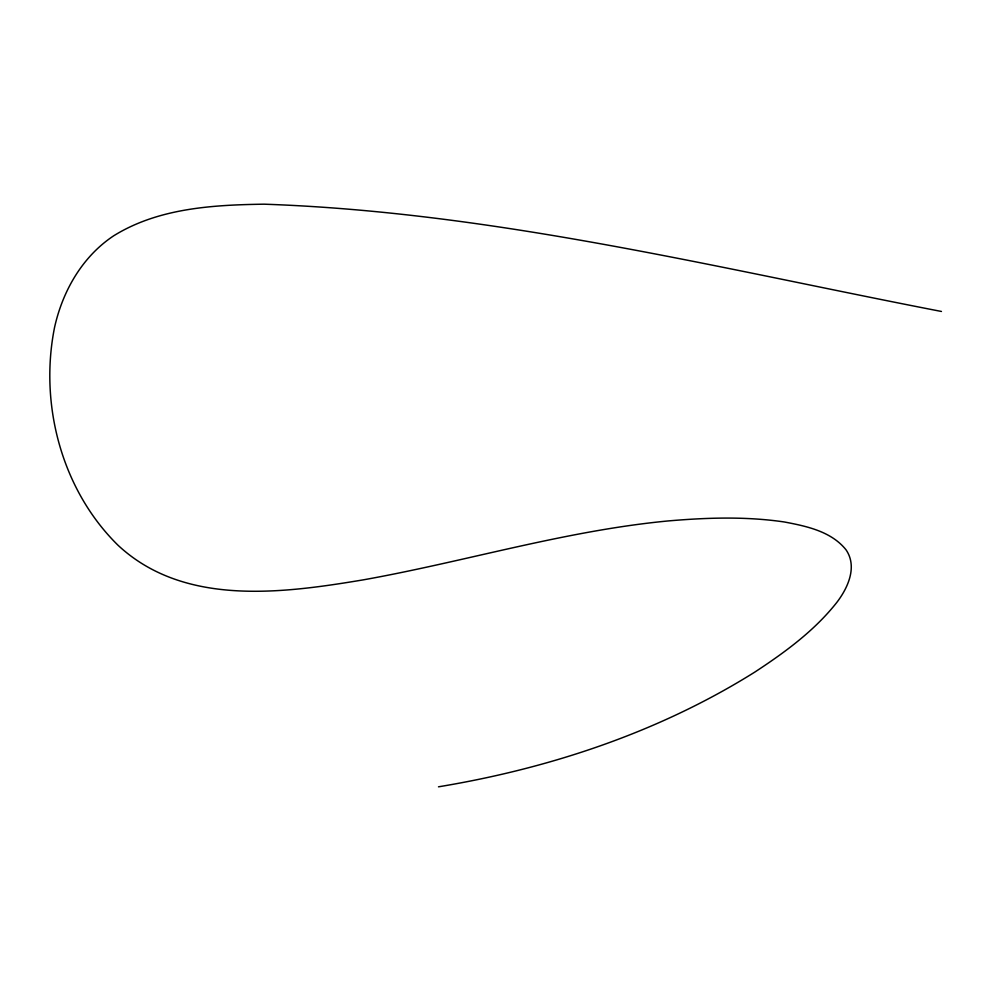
<?xml version="1.0" encoding="UTF-8"?>
<svg xmlns="http://www.w3.org/2000/svg" width="991" height="991" viewBox="0 0 991 991"><rect width="100%" height="100%" fill="white"/><g stroke="black" fill="none" stroke-linecap="round" stroke-linejoin="round"><path stroke-width="1.49" d="M438.493 786.817C549.621 768.421 658.904 732.176 754.696 672.158C784.711 652.487 814.292 630.908 836.714 602.553C847.862 588.047 857.698 566.778 845.992 549.757C831.152 531.3 806.389 526.147 784.302 521.972C745.789 516.299 706.657 517.612 667.996 520.956C564.697 530.817 465.076 561.662 363.214 579.871C281.989 593.423 183.892 606.653 118.003 545.236C61.578 489.802 39.132 404.266 54.555 327.426C62.606 291.131 82.265 256.607 113.717 235.784C158.449 208.036 212.842 204.939 264.089 204.183C493.233 212.111 717.236 268.053 941.45 311.459"/></g></svg>
